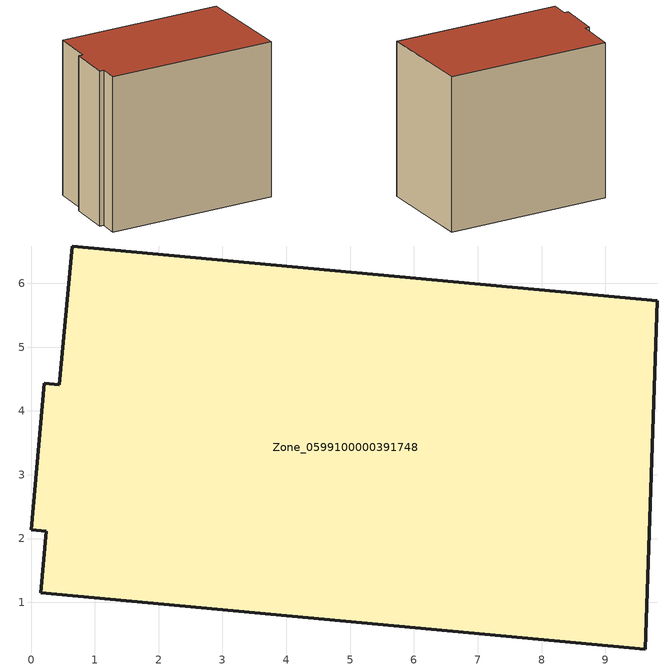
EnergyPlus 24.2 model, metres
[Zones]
Zone_0599100000391748
 floor ground (C_G): 0.64,6.58 9.82,5.73 9.62,0.27 0.15,1.15 0.24,2.12 0,2.14 0.2,4.43 0.45,4.41 z0
 wall outside (C_F): 0.24,2.12 0.15,1.15 9.62,0.27 9.82,5.73 0.64,6.58 0.45,4.41 0.2,4.43 0,2.14 0.24,2.12 z0:8.94
 roof outside (C_R): 9.82,5.73 0.64,6.58 0.45,4.41 0.2,4.43 0,2.14 0.24,2.12 0.15,1.15 9.62,0.27 z8.94
[BUILDING]
Pand.0599100000391748: North Axis=0; Terrain=City; Loads Convergence Tolerance Value=0.04; Temperature Convergence Tolerance Value=0.4; Solar Distribution=FullExterior; Maximum Number of Warmup Days=25; Minimum Number of Warmup Days=1
[Site:Location]
Rotterdam.The.Hague.AP_ZH_NLD Design_Conditions: Latitude=51.96; Longitude=4.45; Time Zone=1; Elevation=-4.5
[SITE:GROUNDTEMPERATURE:BUILDINGSURFACE]
18, 18, 18, 18, 18, 18, 18, 18, 18, 18, 18, 18
[MATERIAL] Thermal Absorptance=0.9; Solar Absorptance=0.7; Visible Absorptance=0.7
Name | Roughness | Thickness | Conductivity | Density | Specific Heat
G.TI.1992-2005 | MediumSmooth | 0.15 | 0.06 | 540 | 1210
F.TI.1992-2005 | Rough | 0.3 | 0.12 | 1920 | 840
R.TI.1992-2005 | MediumRough | 0.2 | 0.08 | 1500 | 1000
[CONSTRUCTION]
C_G: G.TI.1992-2005
C_F: F.TI.1992-2005
C_R: R.TI.1992-2005
[ZONE]
Zone_0599100000391748: Type=1; Multiplier=1; Ceiling Height=Autocalculate; Volume=Autocalculate; Floor Area=autocalculate; Part of Total Floor Area=Yes
[ZONEINFILTRATION:DESIGNFLOWRATE]
Infil_Zone_0599100000391748: Zone or ZoneList or Space or SpaceList=Zone_0599100000391748; Schedule=AlwaysOn; Design Flow Rate Calculation Method=Flow/Area; Flow Rate per Floor Area=0.0015; Constant Term Coefficient=1; Temperature Term Coefficient=0; Velocity Term Coefficient=0; Velocity Squared Term Coefficient=0
[HVACTEMPLATE:ZONE:IDEALLOADSAIRSYSTEM]
Zone_0599100000391748: Maximum Heating Supply Air Temperature=50; Minimum Cooling Supply Air Temperature=13; Maximum Heating Supply Air Humidity Ratio=0.0156; Minimum Cooling Supply Air Humidity Ratio=0.0077; Heating Limit=NoLimit; Cooling Limit=NoLimit; Dehumidification Control Type=ConstantSensibleHeatRatio; Cooling Sensible Heat Ratio=0.7; Dehumidification Setpoint=60; Humidification Control Type=None; Humidification Setpoint=30; Outdoor Air Method=None; Outdoor Air Flow Rate per Person=0.00944; Outdoor Air Flow Rate per Zone Floor Area=0; Outdoor Air Flow Rate per Zone=0; Demand Controlled Ventilation Type=None; Outdoor Air Economizer Type=NoEconomizer; Heat Recovery Type=None; Sensible Heat Recovery Effectiveness=0.7; Latent Heat Recovery Effectiveness=0.65
[ZONECONTROL:THERMOSTAT]
ThermostatControl_Zone_0599100000391748: Zone or ZoneList=Zone_0599100000391748; Control Type Schedule=DualSetpointControlType; Control 1=Thermostat_Zone_0599100000391748; Temperature Difference Between Cutout And Setpoint=0
[THERMOSTATSETPOINT:DUALSETPOINT]
Thermostat_Zone_0599100000391748: Heating Setpoint Temperature Schedule=HeatingSetpoint_Zone_0599100000391748; Cooling Setpoint Temperature Schedule=CoolingSetpoint_Zone_0599100000391748
[SCHEDULE:COMPACT]
HeatingSetpoint_Zone_0599100000391748: Through: 12/31, For: AllDays, Until: 24:00, 21
CoolingSetpoint_Zone_0599100000391748: Through: 12/31, For: AllDays, Until: 24:00, 24
DualSetpointControlType: Through: 12/31, For: AllDays, Until: 24:00, 4
AlwaysOn: Through: 12/31, For: AllDays, Until: 24:00, 1
